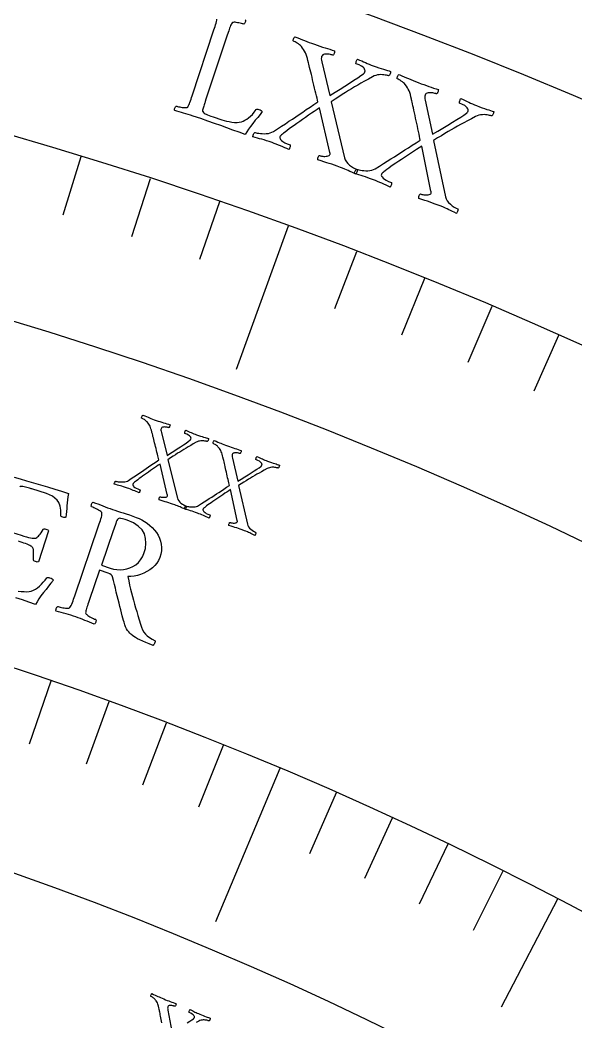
# Model space of a CAD drawing. Header units: millimetres. Extents: x -76 to 76, y -76 to 86.
# Drawn here: x 19.11 to 28.26, y 51.54 to 68.02 of the extents above; entities that cross this region are included whole.
import ezdxf

# ---------------------------------------------------------------- set-up
doc = ezdxf.new("R2010")
doc.units = ezdxf.units.MM
for name, color, linetype in [('CUT_OUTER', 1, 'Continuous'), ('ENGRAVE', 7, 'Continuous'), ('ENGRAVE_FINE', 8, 'Continuous'), ('TEXT', 5, 'Continuous')]:
    doc.layers.add(name, color=color, linetype=linetype)

msp = doc.modelspace()

# ---------------------------------------------------------------- linework, layer by layer
at = {"layer": 'CUT_OUTER'}
msp.add_arc((0.0015, 0.0052), 75.9946, 54.04621, 80.156711, dxfattribs=at)
at = {"layer": 'ENGRAVE'}
for points in [[(23.5241, 64.6321), (22.6664, 62.2753)], [(23.389, 55.7093), (22.3299, 53.1866)], [(27.9577, 53.5625), (27.0293, 51.7838)]]:
    msp.add_lwpolyline(points, dxfattribs=at)
for radius in [74.48, 74.48, 72.485, 68.78, 68.78, 65.854, 60.42, 60.42, 57.228]:
    msp.add_circle((0, 0), radius, dxfattribs=at)
at = {"layer": 'ENGRAVE_FINE'}
for points in [[(20.1093, 65.7746), (19.816, 64.8153)], [(21.2542, 65.4137), (20.9442, 64.4596)], [(22.3926, 65.0328), (22.066, 64.0842)], [(24.6485, 64.2117), (24.289, 63.2751)], [(25.7654, 63.7717), (25.3896, 62.8416)], [(26.8745, 63.3123), (26.4825, 62.3889)], [(27.9753, 62.8337), (27.5673, 61.9172)], [(19.6194, 57.1459), (19.2641, 56.1108)], [(20.5704, 56.8105), (20.1978, 55.7815)], [(21.5158, 56.4593), (21.1261, 55.4366)], [(22.4554, 56.0922), (22.0487, 55.0762)], [(24.3164, 55.3109), (23.8759, 54.309)], [(25.2372, 54.8968), (24.78, 53.9025)], [(26.1511, 54.4674), (25.6775, 53.4808)], [(27.0581, 54.0225), (26.568, 53.044)]]:
    msp.add_lwpolyline(points, dxfattribs=at)
at = {"layer": 'TEXT'}
for points in [[(22.8182, 68.0282), (22.8207, 68.0205), (22.821, 68.0113), (22.8192, 68.0007), (22.8152, 67.9886), (22.8101, 67.977), (22.8048, 67.9675), (22.7994, 67.9603), (22.7937, 67.9553), (22.784, 67.9583), (22.7709, 67.9619), (22.7543, 67.9661), (22.7342, 67.9709), (22.7126, 67.9757), (22.6915, 67.9797), (22.6709, 67.9831), (22.6508, 67.9857), (22.6328, 67.9868), (22.6184, 67.9856), (22.6077, 67.9821), (22.6006, 67.9763), (22.5924, 67.9635), (22.5844, 67.9485), (22.5765, 67.9312), (22.5689, 67.9117), (22.5612, 67.8905), (22.5534, 67.8684), (22.5454, 67.8452), (22.5372, 67.8209), (22.5359, 67.817), (22.5346, 67.8131), (22.5333, 67.8092), (22.532, 67.8053), (22.5307, 67.8014), (22.5294, 67.7975), (22.5281, 67.7936), (22.5268, 67.7897), (22.1658, 66.7031), (22.1648, 66.7001), (22.1636, 66.6966), (22.1622, 66.6923), (22.1606, 66.6874), (22.1564, 66.6748), (22.1516, 66.6604), (22.1462, 66.6442), (22.1402, 66.6262), (22.1342, 66.6077), (22.1289, 66.5898), (22.1241, 66.5727), (22.1199, 66.5563), (22.1168, 66.5418), (22.1155, 66.5302), (22.116, 66.5218), (22.1181, 66.5164), (22.1291, 66.5036), (22.1421, 66.4921), (22.1571, 66.482), (22.1742, 66.4731), (22.1951, 66.4642), (22.2214, 66.4541), (22.2533, 66.4426), (22.2907, 66.4298), (22.4329, 66.3819), (22.4704, 66.3704), (22.5103, 66.3604), (22.5527, 66.3519), (22.5977, 66.3448), (22.6421, 66.3405), (22.6829, 66.34), (22.7203, 66.3435), (22.7541, 66.3508), (22.7833, 66.3615), (22.8129, 66.3757), (22.8427, 66.3934), (22.8729, 66.4146), (22.9035, 66.4403), (22.9349, 66.4716), (22.9669, 66.5085), (22.9996, 66.5509), (23.0062, 66.5563), (23.0153, 66.5586), (23.027, 66.5578), (23.0413, 66.5539), (23.0623, 66.5456), (23.0788, 66.5366), (23.0907, 66.527), (23.0981, 66.5168), (23.0613, 66.4705), (23.0231, 66.4229), (22.9836, 66.374), (22.9428, 66.3236), (22.9038, 66.2741), (22.8701, 66.2274), (22.8416, 66.1837), (22.8183, 66.143), (22.7167, 66.1783), (22.6157, 66.2139), (22.5151, 66.25), (22.4151, 66.2865), (22.3119, 66.3238), (22.202, 66.3625), (22.0853, 66.4025), (21.9618, 66.4438), (21.9189, 66.4577), (21.878, 66.4703), (21.8393, 66.4817), (21.8026, 66.4919), (21.7668, 66.5017), (21.7304, 66.5123), (21.6936, 66.5235), (21.6562, 66.5354), (21.6538, 66.543), (21.6535, 66.5521), (21.6552, 66.5628), (21.6591, 66.5749), (21.664, 66.5866), (21.6692, 66.5961), (21.6745, 66.6034), (21.68, 66.6085), (21.6895, 66.6056), (21.7024, 66.6023), (21.7187, 66.5983), (21.7384, 66.5938), (21.7597, 66.5894), (21.7807, 66.5861), (21.8016, 66.5837), (21.8222, 66.5823), (21.8406, 66.5822), (21.8547, 66.5839), (21.8645, 66.5873), (21.8701, 66.5925), (21.8802, 66.6078), (21.89, 66.6258), (21.8994, 66.6463), (21.9083, 66.6696), (21.9172, 66.6947), (21.9263, 66.7208), (21.9354, 66.7479), (21.9448, 66.7761), (22.3023, 67.8639), (22.3115, 67.8922), (22.3203, 67.9197), (22.3286, 67.9465), (22.3365, 67.9726), (22.3432, 67.9972), (22.348, 68.0197), (22.3508, 68.0402)], [(19.0128, 60.5054), (19.1135, 60.4743), (19.2194, 60.4424), (19.3306, 60.4098), (19.4471, 60.3764), (19.5652, 60.3423), (19.6816, 60.3073), (19.7961, 60.2715), (19.9088, 60.235), (19.8998, 60.1823), (19.8926, 60.1313), (19.887, 60.082), (19.8832, 60.0345), (19.88, 59.9875), (19.8762, 59.94), (19.8717, 59.8919), (19.8667, 59.8433), (19.8564, 59.8399), (19.8443, 59.8392), (19.8302, 59.8409), (19.8143, 59.8453), (19.7985, 59.8518), (19.7878, 59.8594), (19.7821, 59.868), (19.7814, 59.8777), (19.7811, 59.9601), (19.7712, 60.0292), (19.7518, 60.085), (19.7229, 60.1273), (19.6865, 60.1607), (19.6448, 60.1897), (19.5976, 60.2142), (19.5451, 60.2344), (19.3072, 60.311), (19.2969, 60.3142), (19.283, 60.3184), (19.2655, 60.3235), (19.2444, 60.3296), (19.2218, 60.3357), (19.1997, 60.3411), (19.1782, 60.3458), (19.1572, 60.3497), (19.1384, 60.352), (19.1235, 60.3519), (19.1126, 60.3495), (19.1056, 60.3446)], [(18.9849, 59.5932), (19.1276, 59.5476), (19.174, 59.533), (19.2151, 59.5209), (19.2511, 59.5112), (19.2818, 59.5039), (19.3084, 59.4993), (19.3319, 59.4976), (19.3523, 59.4989), (19.3696, 59.503), (19.3851, 59.5101), (19.3999, 59.52), (19.4141, 59.5328), (19.4278, 59.5485), (19.4418, 59.5673), (19.4574, 59.5895), (19.4744, 59.615), (19.493, 59.6438), (19.4992, 59.6512), (19.5089, 59.6547), (19.522, 59.6545), (19.5386, 59.6504), (19.5539, 59.6444), (19.5661, 59.6375), (19.5754, 59.6297), (19.5816, 59.6209), (19.4141, 59.1109), (19.4056, 59.1084), (19.3947, 59.1081), (19.3816, 59.1101), (19.3661, 59.1144), (19.3514, 59.1206), (19.3406, 59.1281), (19.3337, 59.1371), (19.3307, 59.1475), (19.3332, 59.1866), (19.3349, 59.2202), (19.3356, 59.248), (19.3354, 59.2702), (19.3345, 59.2882), (19.3331, 59.3032), (19.3311, 59.3154), (19.3285, 59.3247), (19.3253, 59.3323), (19.3214, 59.3396), (19.3168, 59.3466), (19.3116, 59.3532), (19.304, 59.3613), (19.2916, 59.37), (19.2744, 59.3793), (19.2524, 59.3893), (19.2273, 59.3995), (19.2008, 59.4098), (19.173, 59.4201), (19.1439, 59.4305), (19.1145, 59.4406), (19.0859, 59.4502)], [(19.0794, 58.6309), (19.1292, 58.624), (19.1771, 58.6203), (19.2209, 58.6201), (19.2606, 58.6236), (19.2961, 58.6307), (19.3332, 58.6424), (19.3682, 58.6596), (19.4013, 58.6821), (19.4324, 58.7102), (19.4625, 58.7418), (19.4929, 58.775), (19.5235, 58.8099), (19.5542, 58.8465), (19.5611, 58.8523), (19.5708, 58.8548), (19.5833, 58.8541), (19.5985, 58.8502), (19.6209, 58.8416), (19.6385, 58.8323), (19.6513, 58.8222), (19.6593, 58.8115), (19.6207, 58.7619), (19.5808, 58.7108), (19.5394, 58.6583), (19.4967, 58.6043), (19.456, 58.5512), (19.4208, 58.5012), (19.391, 58.4544), (19.3668, 58.4107), (19.2586, 58.4469), (19.151, 58.4834), (19.0438, 58.5203)], [(21.4451, 51.528), (21.4399, 51.5566), (21.4348, 51.5843), (21.4297, 51.6111), (21.4247, 51.6368), (21.42, 51.661), (21.4157, 51.6828), (21.4119, 51.7024), (21.4085, 51.7197), (21.4057, 51.7339), (21.4037, 51.744), (21.4025, 51.75), (21.4021, 51.7521), (21.3975, 51.7768), (21.3923, 51.7993), (21.3865, 51.8195), (21.3801, 51.8373), (21.3727, 51.8539), (21.3639, 51.8704), (21.3538, 51.8868), (21.3423, 51.903), (21.3339, 51.9133), (21.3244, 51.9231), (21.3139, 51.9322), (21.3023, 51.9407), (21.2908, 51.9483), (21.2805, 51.9545), (21.2714, 51.9595), (21.2636, 51.9631), (21.2612, 51.9654), (21.2607, 51.9698), (21.2619, 51.9763), (21.2649, 51.9848), (21.2689, 51.9934), (21.273, 52), (21.2773, 52.0047), (21.2818, 52.0076), (21.3094, 51.9953), (21.3348, 51.9837), (21.3581, 51.973), (21.3792, 51.963), (21.4003, 51.953), (21.4237, 51.9425), (21.4493, 51.9314), (21.4771, 51.9198), (21.4771, 51.9198), (21.5055, 51.9082), (21.5329, 51.8974), (21.5591, 51.8874), (21.5842, 51.8781), (21.6087, 51.8693), (21.6329, 51.8604), (21.6569, 51.8515), (21.6806, 51.8425), (21.6804, 51.838), (21.6791, 51.832), (21.6767, 51.8247), (21.6733, 51.8159), (21.6694, 51.8077), (21.6657, 51.8023), (21.6622, 51.7996), (21.6589, 51.7996), (21.6525, 51.802), (21.6444, 51.8044), (21.6348, 51.807), (21.6235, 51.8097), (21.6115, 51.8119), (21.5996, 51.8132), (21.5877, 51.8135), (21.5759, 51.8128), (21.565, 51.8105), (21.5561, 51.806), (21.549, 51.7991), (21.5438, 51.7899), (21.5411, 51.78), (21.5402, 51.7677), (21.5411, 51.753), (21.5439, 51.736), (21.6091, 51.385)], [(21.8632, 51.5302), (21.9031, 51.5537), (21.9367, 51.5745), (21.9639, 51.5926), (21.9678, 51.5957), (21.9711, 51.5989), (21.9739, 51.6024), (21.9763, 51.606), (21.9781, 51.6094), (21.9796, 51.6121), (21.9805, 51.614), (21.9811, 51.6152), (21.9823, 51.6214), (21.9813, 51.6291), (21.9781, 51.6381), (21.9727, 51.6486), (21.9628, 51.6601), (21.9464, 51.6724), (21.9234, 51.6853), (21.8939, 51.6988), (21.8925, 51.7016), (21.8925, 51.7062), (21.8939, 51.7126), (21.8966, 51.721), (21.9, 51.7295), (21.9034, 51.7365), (21.9068, 51.742), (21.9101, 51.746), (21.932, 51.7349), (21.9527, 51.7244), (21.9721, 51.7146), (21.9902, 51.7055), (22.0083, 51.6966), (22.0273, 51.6876), (22.0474, 51.6785), (22.0685, 51.6693), (22.0978, 51.657), (22.1248, 51.6462), (22.1496, 51.6367), (22.1722, 51.6286), (22.1927, 51.6216), (22.2114, 51.6151), (22.2281, 51.6091), (22.243, 51.6038), (22.2428, 51.5994), (22.2419, 51.594), (22.2401, 51.5875), (22.2375, 51.58), (22.2341, 51.5727), (22.2301, 51.5668), (22.2255, 51.5624), (22.2201, 51.5594), (22.2157, 51.5611), (22.2087, 51.5632), (22.1992, 51.5658), (22.1873, 51.5689), (22.1735, 51.5718), (22.1586, 51.5738), (22.1426, 51.5748), (22.1255, 51.5749), (22.1078, 51.5736), (22.0902, 51.5702), (22.0725, 51.5649), (22.0548, 51.5576), (22.0115, 51.5355)]]:
    msp.add_lwpolyline(points, dxfattribs=at)
for points in [[(23.956, 67.6242), (24.0025, 67.608), (24.0472, 67.593), (24.0901, 67.5791), (24.1311, 67.5663), (24.1711, 67.5541), (24.2107, 67.5419), (24.2499, 67.5295), (24.2887, 67.5171), (24.2887, 67.5098), (24.2871, 67.5002), (24.2839, 67.4882), (24.2791, 67.4739), (24.2735, 67.4606), (24.2681, 67.4516), (24.2627, 67.447), (24.2574, 67.4467), (24.2469, 67.45), (24.2338, 67.4533), (24.2182, 67.4567), (24.1999, 67.46), (24.1805, 67.4626), (24.1612, 67.4637), (24.1421, 67.4632), (24.1233, 67.4612), (24.1061, 67.4567), (24.0921, 67.4487), (24.0813, 67.4371), (24.0737, 67.4221), (24.0702, 67.406), (24.0698, 67.3863), (24.0726, 67.3629), (24.0784, 67.3358), (24.2117, 66.78), (24.2956, 66.8345), (24.3774, 66.8871), (24.4572, 66.9378), (24.5349, 66.9867), (24.6068, 67.0322), (24.6688, 67.0728), (24.7209, 67.1087), (24.7632, 67.1397), (24.7691, 67.1449), (24.7741, 67.1503), (24.7784, 67.1561), (24.7818, 67.1621), (24.7845, 67.1677), (24.7866, 67.1721), (24.788, 67.1752), (24.7888, 67.1771), (24.7903, 67.1871), (24.7881, 67.1993), (24.7822, 67.2135), (24.7726, 67.2299), (24.7559, 67.2476), (24.7286, 67.2658), (24.6907, 67.2847), (24.6423, 67.3041), (24.6398, 67.3084), (24.6395, 67.3157), (24.6411, 67.3262), (24.6449, 67.3397), (24.6497, 67.3536), (24.6545, 67.365), (24.6594, 67.3741), (24.6644, 67.3808), (24.7005, 67.3647), (24.7345, 67.3496), (24.7664, 67.3354), (24.7962, 67.3222), (24.8258, 67.3093), (24.8571, 67.2964), (24.89, 67.2834), (24.9245, 67.2704), (24.9725, 67.2529), (25.0167, 67.2376), (25.0572, 67.2243), (25.0941, 67.2132), (25.1275, 67.2034), (25.1579, 67.1944), (25.1853, 67.1862), (25.2095, 67.1787), (25.2096, 67.1717), (25.2085, 67.163), (25.2061, 67.1525), (25.2026, 67.1403), (25.1978, 67.1283), (25.1918, 67.1187), (25.1847, 67.1113), (25.1763, 67.1062), (25.1691, 67.1084), (25.1577, 67.1113), (25.1424, 67.1148), (25.1229, 67.1188), (25.1006, 67.1224), (25.0766, 67.1244), (25.0509, 67.1249), (25.0235, 67.1237), (24.9953, 67.1202), (24.9672, 67.1136), (24.9393, 67.1037), (24.9115, 67.0907), (24.8439, 67.0521), (24.781, 67.0161), (24.7226, 66.9828), (24.6688, 66.9521), (24.6175, 66.9225), (24.5666, 66.8924), (24.5161, 66.8618), (24.466, 66.8306), (24.4139, 66.7976), (24.3573, 66.7614), (24.2964, 66.7221), (24.2311, 66.6795), (24.4535, 65.7552), (24.4645, 65.7226), (24.4817, 65.692), (24.5051, 65.6635), (24.5348, 65.637), (24.5672, 65.6133), (24.5992, 65.5931), (24.6306, 65.5764), (24.6615, 65.5631), (24.6624, 65.5556), (24.6614, 65.5463), (24.6584, 65.5351), (24.6534, 65.5222), (24.6479, 65.5097), (24.6433, 65.5003), (24.6397, 65.4938), (24.637, 65.4902), (24.6022, 65.5061), (24.5699, 65.5209), (24.5401, 65.5345), (24.5128, 65.547), (24.4852, 65.5593), (24.4545, 65.5721), (24.4207, 65.5855), (24.3839, 65.5995), (24.3331, 65.6181), (24.2855, 65.6349), (24.241, 65.65), (24.1997, 65.6633), (24.1583, 65.6762), (24.1134, 65.6903), (24.0652, 65.7053), (24.0134, 65.7214), (24.0113, 65.7295), (24.0114, 65.7397), (24.0137, 65.752), (24.0183, 65.7664), (24.0239, 65.7797), (24.0293, 65.7887), (24.0346, 65.7933), (24.0398, 65.7936), (24.0489, 65.7908), (24.0607, 65.7882), (24.0753, 65.7856), (24.0926, 65.7831), (24.1113, 65.7812), (24.1299, 65.7807), (24.1485, 65.7815), (24.167, 65.7836), (24.1836, 65.7874), (24.1968, 65.7935), (24.2064, 65.8017), (24.2124, 65.8122), (24.2132, 65.8151), (24.2137, 65.8187), (24.2139, 65.8229), (24.2138, 65.8278), (24.2133, 65.8328), (24.2126, 65.8374), (24.2115, 65.8416), (24.21, 65.8453), (24.0419, 66.5787), (23.9989, 66.5507), (23.9541, 66.521), (23.9074, 66.4895), (23.8589, 66.4564), (23.8097, 66.4225), (23.7613, 66.3889), (23.7136, 66.3556), (23.6665, 66.3225), (23.6215, 66.2905), (23.5796, 66.2602), (23.5409, 66.2317), (23.5055, 66.205), (23.4743, 66.1811), (23.4485, 66.1611), (23.4281, 66.145), (23.4131, 66.1328), (23.4107, 66.1304), (23.4076, 66.1275), (23.4041, 66.124), (23.3999, 66.12), (23.3958, 66.1155), (23.3922, 66.1104), (23.3891, 66.1047), (23.3865, 66.0986), (23.3852, 66.0862), (23.3896, 66.0724), (23.3995, 66.0571), (23.4152, 66.0404), (23.4379, 66.0227), (23.4691, 66.0048), (23.509, 65.9865), (23.5574, 65.9679), (23.5586, 65.9604), (23.5582, 65.9508), (23.5561, 65.9394), (23.5525, 65.9259), (23.5482, 65.913), (23.5441, 65.9034), (23.5403, 65.8969), (23.5367, 65.8936), (23.5027, 65.9086), (23.4684, 65.9234), (23.4337, 65.9382), (23.3986, 65.953), (23.3634, 65.9674), (23.3284, 65.9811), (23.2934, 65.9943), (23.2587, 66.0068), (23.2115, 66.0232), (23.1677, 66.0377), (23.1272, 66.0506), (23.0901, 66.0616), (23.0543, 66.0719), (23.0178, 66.0821), (22.9807, 66.0924), (22.9428, 66.1028), (22.9433, 66.1108), (22.9456, 66.1203), (22.9497, 66.1312), (22.9554, 66.1434), (22.9615, 66.155), (22.9665, 66.1639), (22.9704, 66.1701), (22.9731, 66.1736), (22.9812, 66.1715), (22.9949, 66.1686), (23.0143, 66.165), (23.0395, 66.1607), (23.0683, 66.1569), (23.0987, 66.1546), (23.1308, 66.1539), (23.1646, 66.1548), (23.1979, 66.1583), (23.2287, 66.1654), (23.257, 66.1762), (23.2828, 66.1905), (23.3508, 66.2349), (23.4157, 66.2775), (23.4775, 66.3183), (23.5362, 66.3572), (23.5933, 66.3953), (23.6504, 66.4336), (23.7074, 66.472), (23.7643, 66.5106), (23.8226, 66.5501), (23.8834, 66.5909), (23.9468, 66.6331), (24.0128, 66.6768), (24.0063, 66.7069), (23.9987, 66.7406), (23.9899, 66.7777), (23.98, 66.8184), (23.9695, 66.8613), (23.9589, 66.9051), (23.9483, 66.9498), (23.9376, 66.9955), (23.9269, 67.0408), (23.9164, 67.0846), (23.9061, 67.1269), (23.8959, 67.1677), (23.8863, 67.2059), (23.8776, 67.2405), (23.8698, 67.2715), (23.8629, 67.2989), (23.8572, 67.3213), (23.8532, 67.3373), (23.8508, 67.3469), (23.85, 67.3501), (23.8405, 67.3893), (23.8303, 67.4248), (23.8192, 67.4565), (23.8074, 67.4845), (23.7941, 67.5105), (23.7787, 67.5362), (23.7611, 67.5615), (23.7413, 67.5864), (23.727, 67.6023), (23.711, 67.6171), (23.6933, 67.6308), (23.674, 67.6435), (23.6549, 67.6546), (23.6379, 67.6637), (23.6229, 67.6709), (23.61, 67.676), (23.6061, 67.6796), (23.6048, 67.6866), (23.6062, 67.697), (23.6103, 67.7108), (23.6159, 67.7248), (23.622, 67.7358), (23.6284, 67.7437), (23.6353, 67.7486), (23.6806, 67.7313), (23.7224, 67.7149), (23.7606, 67.6996), (23.7953, 67.6853), (23.83, 67.6712), (23.8684, 67.6563), (23.9104, 67.6407), (23.956, 67.6242)], [(25.6656, 66.9941), (25.7116, 66.9767), (25.7559, 66.9605), (25.7984, 66.9455), (25.8392, 66.9317), (25.8788, 66.9185), (25.9181, 66.9052), (25.957, 66.8919), (25.9954, 66.8786), (25.9952, 66.8713), (25.9934, 66.8617), (25.9899, 66.8498), (25.9847, 66.8356), (25.9788, 66.8224), (25.9732, 66.8136), (25.9677, 66.8091), (25.9624, 66.8089), (25.952, 66.8125), (25.939, 66.8162), (25.9234, 66.8199), (25.9052, 66.8237), (25.8858, 66.8268), (25.8666, 66.8284), (25.8475, 66.8284), (25.8286, 66.8269), (25.8113, 66.8228), (25.7972, 66.8151), (25.7861, 66.8039), (25.7781, 66.789), (25.7742, 66.773), (25.7733, 66.7533), (25.7755, 66.7299), (25.7806, 66.7027), (25.8998, 66.1437), (25.985, 66.196), (26.0681, 66.2465), (26.1491, 66.2951), (26.2281, 66.342), (26.3011, 66.3857), (26.3641, 66.4247), (26.4171, 66.4592), (26.4602, 66.4892), (26.4662, 66.4942), (26.4714, 66.4995), (26.4758, 66.5052), (26.4794, 66.5111), (26.4822, 66.5166), (26.4844, 66.5209), (26.4859, 66.524), (26.4868, 66.5259), (26.4885, 66.5359), (26.4866, 66.5481), (26.4811, 66.5625), (26.4719, 66.5791), (26.4556, 66.5972), (26.4288, 66.6162), (26.3914, 66.636), (26.3435, 66.6566), (26.3412, 66.6609), (26.341, 66.6683), (26.3429, 66.6787), (26.347, 66.6921), (26.3522, 66.7059), (26.3573, 66.7172), (26.3624, 66.7262), (26.3676, 66.7327), (26.4032, 66.7158), (26.4368, 66.6998), (26.4683, 66.6848), (26.4978, 66.6708), (26.5271, 66.6572), (26.558, 66.6435), (26.5906, 66.6297), (26.6248, 66.6157), (26.6723, 66.5971), (26.7161, 66.5806), (26.7563, 66.5663), (26.7928, 66.5542), (26.826, 66.5436), (26.8562, 66.5339), (26.8833, 66.525), (26.9074, 66.5169), (26.9073, 66.5099), (26.9059, 66.5012), (26.9033, 66.4908), (26.8994, 66.4786), (26.8944, 66.4668), (26.8882, 66.4573), (26.8808, 66.4501), (26.8723, 66.4452), (26.8651, 66.4476), (26.8539, 66.4508), (26.8386, 66.4546), (26.8193, 66.4592), (26.7971, 66.4633), (26.7731, 66.466), (26.7474, 66.4671), (26.72, 66.4666), (26.6917, 66.4638), (26.6635, 66.4579), (26.6353, 66.4487), (26.6072, 66.4364), (26.5387, 66.3995), (26.4748, 66.3652), (26.4156, 66.3333), (26.3611, 66.3041), (26.309, 66.2758), (26.2573, 66.247), (26.2061, 66.2177), (26.1552, 66.1878), (26.1023, 66.1561), (26.0449, 66.1213), (25.983, 66.0835), (25.9166, 66.0427), (26.1155, 65.113), (26.1256, 65.0801), (26.142, 65.0491), (26.1647, 65.02), (26.1937, 64.9928), (26.2256, 64.9683), (26.257, 64.9473), (26.288, 64.9297), (26.3185, 64.9157), (26.3193, 64.9082), (26.318, 64.8989), (26.3147, 64.8878), (26.3094, 64.875), (26.3036, 64.8627), (26.2988, 64.8533), (26.295, 64.8469), (26.2922, 64.8434), (26.2578, 64.8602), (26.2259, 64.8758), (26.1964, 64.8902), (26.1694, 64.9034), (26.1421, 64.9164), (26.1118, 64.93), (26.0784, 64.9442), (26.042, 64.9591), (25.9916, 64.979), (25.9444, 64.997), (25.9004, 65.0132), (25.8594, 65.0276), (25.8183, 65.0416), (25.7738, 65.0567), (25.726, 65.073), (25.6747, 65.0904), (25.6728, 65.0985), (25.6731, 65.1087), (25.6757, 65.121), (25.6806, 65.1353), (25.6866, 65.1484), (25.6923, 65.1572), (25.6977, 65.1617), (25.7029, 65.1619), (25.7119, 65.1589), (25.7236, 65.1559), (25.7381, 65.153), (25.7554, 65.15), (25.774, 65.1477), (25.7926, 65.1467), (25.8112, 65.147), (25.8297, 65.1487), (25.8465, 65.1521), (25.8598, 65.1578), (25.8696, 65.1658), (25.8759, 65.1761), (25.8767, 65.179), (25.8773, 65.1826), (25.8776, 65.1868), (25.8776, 65.1917), (25.8773, 65.1967), (25.8767, 65.2013), (25.8757, 65.2055), (25.8743, 65.2092), (25.7249, 65.9467), (25.6812, 65.9198), (25.6357, 65.8912), (25.5882, 65.861), (25.5388, 65.829), (25.4888, 65.7964), (25.4396, 65.7641), (25.391, 65.732), (25.3431, 65.7001), (25.2973, 65.6692), (25.2546, 65.6401), (25.2153, 65.6125), (25.1791, 65.5867), (25.1474, 65.5636), (25.1211, 65.5443), (25.1003, 65.5287), (25.085, 65.5169), (25.0825, 65.5146), (25.0794, 65.5117), (25.0757, 65.5084), (25.0715, 65.5045), (25.0672, 65.5), (25.0635, 65.495), (25.0603, 65.4895), (25.0575, 65.4833), (25.0559, 65.471), (25.0599, 65.4571), (25.0695, 65.4416), (25.0847, 65.4244), (25.1069, 65.4062), (25.1377, 65.3875), (25.1771, 65.3682), (25.225, 65.3484), (25.226, 65.3408), (25.2254, 65.3313), (25.2231, 65.3199), (25.2191, 65.3065), (25.2144, 65.2938), (25.2101, 65.2842), (25.2061, 65.2779), (25.2024, 65.2747), (25.1689, 65.2905), (25.135, 65.3062), (25.1006, 65.3219), (25.0659, 65.3375), (25.0311, 65.3528), (24.9964, 65.3675), (24.9618, 65.3815), (24.9274, 65.3949), (24.8806, 65.4124), (24.8372, 65.4281), (24.7971, 65.442), (24.7603, 65.454), (24.7248, 65.4651), (24.6886, 65.4763), (24.6517, 65.4875), (24.614, 65.4988), (24.6148, 65.5069), (24.6173, 65.5163), (24.6216, 65.527), (24.6277, 65.5391), (24.6341, 65.5506), (24.6393, 65.5593), (24.6434, 65.5654), (24.6462, 65.5689), (24.6542, 65.5665), (24.6678, 65.5633), (24.6871, 65.5592), (24.7122, 65.5543), (24.7409, 65.5497), (24.7713, 65.5467), (24.8033, 65.5452), (24.8371, 65.5452), (24.8705, 65.5479), (24.9015, 65.5542), (24.93, 65.5642), (24.9562, 65.5779), (25.0253, 65.6206), (25.0913, 65.6615), (25.1541, 65.7007), (25.2138, 65.7381), (25.2718, 65.7747), (25.3298, 65.8116), (25.3878, 65.8485), (25.4457, 65.8857), (25.5049, 65.9236), (25.5667, 65.9629), (25.6312, 66.0035), (25.6983, 66.0455), (25.6926, 66.0758), (25.6858, 66.1096), (25.678, 66.147), (25.6691, 66.1879), (25.6597, 66.231), (25.6502, 66.2751), (25.6407, 66.32), (25.6312, 66.366), (25.6217, 66.4116), (25.6123, 66.4557), (25.603, 66.4982), (25.5939, 66.5392), (25.5852, 66.5777), (25.5774, 66.6125), (25.5704, 66.6437), (25.5642, 66.6712), (25.5592, 66.6938), (25.5555, 66.7098), (25.5534, 66.7195), (25.5526, 66.7227), (25.5442, 66.7621), (25.5348, 66.7979), (25.5246, 66.8299), (25.5135, 66.8582), (25.5009, 66.8845), (25.4861, 66.9105), (25.4691, 66.9363), (25.45, 66.9617), (25.4361, 66.9779), (25.4205, 66.9931), (25.4032, 67.0073), (25.3842, 67.0205), (25.3654, 67.0321), (25.3485, 67.0416), (25.3338, 67.0492), (25.321, 67.0546), (25.3172, 67.0583), (25.3161, 67.0653), (25.3177, 67.0757), (25.3222, 67.0894), (25.3282, 67.1033), (25.3345, 67.1141), (25.3412, 67.1219), (25.3482, 67.1266), (25.393, 67.108), (25.4343, 67.0907), (25.4721, 67.0744), (25.5065, 67.0592), (25.5408, 67.0442), (25.5788, 67.0284), (25.6204, 67.0116), (25.6656, 66.9941)], [(21.352, 61.4383), (21.3839, 61.4274), (21.4145, 61.4172), (21.4439, 61.4079), (21.4721, 61.3994), (21.4995, 61.3912), (21.5267, 61.383), (21.5536, 61.3748), (21.5802, 61.3665), (21.5802, 61.3615), (21.5792, 61.3548), (21.577, 61.3466), (21.5738, 61.3367), (21.5701, 61.3275), (21.5663, 61.3213), (21.5627, 61.3181), (21.5591, 61.3179), (21.5519, 61.3201), (21.5429, 61.3223), (21.5321, 61.3245), (21.5196, 61.3267), (21.5063, 61.3284), (21.4931, 61.329), (21.48, 61.3286), (21.4671, 61.3271), (21.4554, 61.3239), (21.4458, 61.3183), (21.4385, 61.3103), (21.4333, 61.3), (21.431, 61.2889), (21.4308, 61.2753), (21.4327, 61.2593), (21.4369, 61.2407), (21.5307, 60.8595), (21.588, 60.8974), (21.6439, 60.934), (21.6983, 60.9694), (21.7514, 61.0035), (21.8004, 61.0352), (21.8427, 61.0636), (21.8782, 61.0886), (21.907, 61.1102), (21.911, 61.1138), (21.9145, 61.1176), (21.9174, 61.1215), (21.9197, 61.1257), (21.9215, 61.1296), (21.9229, 61.1326), (21.9239, 61.1347), (21.9244, 61.1361), (21.9254, 61.143), (21.9238, 61.1513), (21.9197, 61.1611), (21.913, 61.1722), (21.9015, 61.1843), (21.8827, 61.1966), (21.8566, 61.2093), (21.8233, 61.2223), (21.8217, 61.2252), (21.8214, 61.2303), (21.8225, 61.2375), (21.825, 61.2468), (21.8282, 61.2564), (21.8314, 61.2643), (21.8348, 61.2705), (21.8381, 61.2752), (21.8629, 61.2644), (21.8863, 61.2542), (21.9082, 61.2447), (21.9287, 61.2358), (21.949, 61.2272), (21.9705, 61.2185), (21.9931, 61.2099), (22.0169, 61.2011), (22.0498, 61.1895), (22.0802, 61.1793), (22.108, 61.1705), (22.1333, 61.1631), (22.1563, 61.1567), (22.1771, 61.1508), (22.1959, 61.1453), (22.2126, 61.1404), (22.2127, 61.1356), (22.2119, 61.1296), (22.2104, 61.1224), (22.208, 61.1139), (22.2049, 61.1057), (22.2008, 61.099), (22.196, 61.0939), (22.1903, 61.0903), (22.1853, 61.0918), (22.1775, 61.0936), (22.167, 61.0959), (22.1536, 61.0986), (22.1383, 61.1008), (22.1219, 61.102), (22.1042, 61.1021), (22.0855, 61.1011), (22.0662, 61.0985), (22.047, 61.0937), (22.0279, 61.0867), (22.0089, 61.0776), (21.9629, 61.0505), (21.9199, 61.0254), (21.8801, 61.002), (21.8434, 60.9806), (21.8083, 60.9599), (21.7736, 60.9389), (21.7391, 60.9175), (21.7049, 60.8958), (21.6694, 60.8728), (21.6308, 60.8475), (21.5892, 60.8201), (21.5446, 60.7905), (21.703, 60.1565), (21.7108, 60.1341), (21.7229, 60.1132), (21.7392, 60.0937), (21.7598, 60.0757), (21.7823, 60.0596), (21.8045, 60.046), (21.8262, 60.0347), (21.8476, 60.0258), (21.8483, 60.0206), (21.8476, 60.0142), (21.8456, 60.0065), (21.8423, 59.9975), (21.8386, 59.989), (21.8356, 59.9824), (21.8331, 59.9779), (21.8313, 59.9754), (21.8072, 59.9861), (21.7848, 59.9961), (21.7642, 60.0053), (21.7453, 60.0137), (21.7262, 60.0219), (21.705, 60.0305), (21.6817, 60.0395), (21.6562, 60.0489), (21.6211, 60.0614), (21.5882, 60.0726), (21.5575, 60.0827), (21.5289, 60.0917), (21.5003, 60.1003), (21.4693, 60.1097), (21.436, 60.1198), (21.4003, 60.1306), (21.3988, 60.1361), (21.3988, 60.1431), (21.4003, 60.1516), (21.4033, 60.1615), (21.4071, 60.1707), (21.4108, 60.1769), (21.4144, 60.1801), (21.418, 60.1804), (21.4243, 60.1785), (21.4324, 60.1767), (21.4425, 60.175), (21.4544, 60.1734), (21.4673, 60.1723), (21.4801, 60.172), (21.4929, 60.1727), (21.5056, 60.1742), (21.517, 60.1769), (21.5261, 60.1812), (21.5326, 60.1869), (21.5367, 60.1941), (21.5372, 60.1961), (21.5375, 60.1986), (21.5376, 60.2015), (21.5375, 60.2049), (21.5372, 60.2083), (21.5366, 60.2115), (21.5358, 60.2143), (21.5348, 60.2169), (21.4151, 60.7201), (21.3857, 60.7006), (21.3551, 60.68), (21.3232, 60.6581), (21.2899, 60.6351), (21.2563, 60.6116), (21.2232, 60.5882), (21.1905, 60.5651), (21.1584, 60.5422), (21.1275, 60.52), (21.0988, 60.499), (21.0724, 60.4792), (21.0481, 60.4607), (21.0268, 60.4441), (21.0091, 60.4303), (20.9952, 60.4191), (20.9849, 60.4107), (20.9832, 60.409), (20.9811, 60.407), (20.9787, 60.4046), (20.9758, 60.4019), (20.973, 60.3987), (20.9705, 60.3952), (20.9685, 60.3913), (20.9667, 60.387), (20.9659, 60.3785), (20.9689, 60.369), (20.9759, 60.3586), (20.9867, 60.3471), (21.0024, 60.3351), (21.024, 60.3229), (21.0515, 60.3105), (21.0849, 60.2979), (21.0858, 60.2927), (21.0856, 60.2862), (21.0842, 60.2783), (21.0818, 60.269), (21.0789, 60.2601), (21.0761, 60.2535), (21.0735, 60.249), (21.071, 60.2467), (21.0476, 60.2569), (21.0239, 60.267), (20.9999, 60.277), (20.9757, 60.287), (20.9514, 60.2968), (20.9272, 60.3061), (20.9031, 60.315), (20.8791, 60.3235), (20.8465, 60.3346), (20.8163, 60.3445), (20.7884, 60.3532), (20.7628, 60.3607), (20.7381, 60.3676), (20.713, 60.3745), (20.6873, 60.3815), (20.6612, 60.3885), (20.6616, 60.3941), (20.6631, 60.4006), (20.6658, 60.4081), (20.6698, 60.4165), (20.674, 60.4245), (20.6774, 60.4306), (20.68, 60.4349), (20.6819, 60.4373), (20.6874, 60.4359), (20.6968, 60.4339), (20.7102, 60.4315), (20.7276, 60.4286), (20.7474, 60.4261), (20.7684, 60.4246), (20.7905, 60.4242), (20.8137, 60.425), (20.8367, 60.4275), (20.8578, 60.4325), (20.8773, 60.4399), (20.8949, 60.4499), (20.9416, 60.4807), (20.9861, 60.5102), (21.0284, 60.5385), (21.0686, 60.5655), (21.1077, 60.5919), (21.1468, 60.6185), (21.1858, 60.6451), (21.2247, 60.672), (21.2646, 60.6993), (21.3062, 60.7277), (21.3495, 60.757), (21.3946, 60.7874), (21.3901, 60.8081), (21.3847, 60.8312), (21.3785, 60.8567), (21.3715, 60.8846), (21.3641, 60.914), (21.3566, 60.944), (21.3492, 60.9747), (21.3416, 61.006), (21.3341, 61.0372), (21.3267, 61.0672), (21.3195, 61.0963), (21.3124, 61.1242), (21.3056, 61.1505), (21.2995, 61.1742), (21.2941, 61.1955), (21.2892, 61.2142), (21.2853, 61.2296), (21.2825, 61.2406), (21.2808, 61.2472), (21.2802, 61.2494), (21.2736, 61.2763), (21.2665, 61.3006), (21.2588, 61.3224), (21.2506, 61.3416), (21.2414, 61.3593), (21.2308, 61.3769), (21.2186, 61.3942), (21.205, 61.4113), (21.1952, 61.4221), (21.1842, 61.4322), (21.1721, 61.4415), (21.1588, 61.4502), (21.1457, 61.4577), (21.134, 61.4639), (21.1237, 61.4688), (21.1148, 61.4723), (21.1121, 61.4747), (21.1113, 61.4795), (21.1122, 61.4866), (21.115, 61.4962), (21.1188, 61.5058), (21.1229, 61.5134), (21.1273, 61.5189), (21.132, 61.5223), (21.1631, 61.5105), (21.1917, 61.4995), (21.2179, 61.4891), (21.2417, 61.4795), (21.2656, 61.4699), (21.2919, 61.4599), (21.3207, 61.4493), (21.352, 61.4383)], [(22.5262, 61.0175), (22.5578, 61.006), (22.5883, 60.9953), (22.6175, 60.9854), (22.6455, 60.9763), (22.6728, 60.9677), (22.6998, 60.9589), (22.7265, 60.9502), (22.753, 60.9414), (22.7529, 60.9364), (22.7517, 60.9298), (22.7494, 60.9216), (22.746, 60.9117), (22.7421, 60.9026), (22.7383, 60.8965), (22.7345, 60.8934), (22.7309, 60.8932), (22.7238, 60.8956), (22.7148, 60.8979), (22.7041, 60.9004), (22.6916, 60.9028), (22.6783, 60.9047), (22.6652, 60.9056), (22.6521, 60.9054), (22.6391, 60.9042), (22.6273, 60.9012), (22.6177, 60.8958), (22.6102, 60.888), (22.6048, 60.8777), (22.6023, 60.8667), (22.6018, 60.8531), (22.6035, 60.837), (22.6072, 60.8184), (22.6938, 60.4354), (22.7518, 60.4722), (22.8083, 60.5078), (22.8635, 60.5421), (22.9172, 60.5751), (22.9668, 60.6059), (23.0096, 60.6335), (23.0456, 60.6578), (23.0748, 60.6789), (23.0789, 60.6824), (23.0824, 60.6861), (23.0854, 60.69), (23.0878, 60.6942), (23.0897, 60.698), (23.0911, 60.701), (23.0921, 60.7031), (23.0927, 60.7044), (23.0938, 60.7113), (23.0924, 60.7197), (23.0885, 60.7295), (23.082, 60.7408), (23.0707, 60.753), (23.0521, 60.7658), (23.0263, 60.7789), (22.9933, 60.7926), (22.9917, 60.7955), (22.9915, 60.8006), (22.9927, 60.8078), (22.9954, 60.817), (22.9988, 60.8265), (23.0022, 60.8344), (23.0056, 60.8406), (23.0091, 60.8451), (23.0337, 60.8339), (23.0568, 60.8233), (23.0786, 60.8133), (23.0989, 60.804), (23.1191, 60.795), (23.1404, 60.786), (23.1628, 60.7769), (23.1864, 60.7677), (23.2191, 60.7555), (23.2493, 60.7447), (23.2769, 60.7353), (23.3021, 60.7275), (23.3249, 60.7206), (23.3457, 60.7143), (23.3643, 60.7085), (23.3809, 60.7032), (23.3809, 60.6984), (23.3801, 60.6924), (23.3784, 60.6852), (23.3759, 60.6769), (23.3725, 60.6687), (23.3684, 60.662), (23.3634, 60.657), (23.3577, 60.6535), (23.3527, 60.6551), (23.345, 60.6571), (23.3345, 60.6596), (23.3212, 60.6625), (23.3059, 60.6651), (23.2895, 60.6666), (23.2718, 60.667), (23.2531, 60.6664), (23.2337, 60.6642), (23.2144, 60.6597), (23.1952, 60.6531), (23.1761, 60.6443), (23.1295, 60.6182), (23.0861, 60.5938), (23.0458, 60.5713), (23.0087, 60.5505), (22.9733, 60.5305), (22.9381, 60.5102), (22.9033, 60.4895), (22.8686, 60.4684), (22.8326, 60.446), (22.7936, 60.4216), (22.7515, 60.3949), (22.7063, 60.3662), (22.8525, 59.7292), (22.8599, 59.7067), (22.8716, 59.6856), (22.8875, 59.6658), (22.9078, 59.6474), (22.93, 59.6309), (22.9519, 59.6168), (22.9734, 59.6051), (22.9946, 59.5958), (22.9952, 59.5906), (22.9944, 59.5842), (22.9923, 59.5766), (22.9888, 59.5677), (22.9849, 59.5592), (22.9817, 59.5527), (22.9792, 59.5482), (22.9773, 59.5458), (22.9535, 59.5569), (22.9313, 59.5673), (22.9109, 59.5769), (22.8921, 59.5857), (22.8732, 59.5943), (22.8521, 59.6033), (22.829, 59.6127), (22.8037, 59.6226), (22.7688, 59.6357), (22.7361, 59.6476), (22.7056, 59.6583), (22.6773, 59.6678), (22.6488, 59.677), (22.618, 59.687), (22.5849, 59.6977), (22.5494, 59.7092), (22.548, 59.7147), (22.5481, 59.7217), (22.5498, 59.7302), (22.553, 59.7401), (22.557, 59.7492), (22.5608, 59.7553), (22.5645, 59.7584), (22.5681, 59.7586), (22.5743, 59.7566), (22.5824, 59.7547), (22.5924, 59.7528), (22.6044, 59.7509), (22.6172, 59.7496), (22.63, 59.7491), (22.6428, 59.7494), (22.6555, 59.7507), (22.667, 59.7533), (22.6761, 59.7573), (22.6828, 59.7629), (22.687, 59.7701), (22.6876, 59.7721), (22.6879, 59.7745), (22.6881, 59.7774), (22.688, 59.7808), (22.6878, 59.7842), (22.6873, 59.7874), (22.6865, 59.7903), (22.6856, 59.7928), (22.5755, 60.2983), (22.5458, 60.2794), (22.5147, 60.2593), (22.4824, 60.2381), (22.4487, 60.2157), (22.4147, 60.1928), (22.3811, 60.1701), (22.348, 60.1476), (22.3154, 60.1253), (22.2841, 60.1037), (22.2551, 60.0833), (22.2282, 60.064), (22.2036, 60.046), (22.182, 60.0298), (22.164, 60.0163), (22.1499, 60.0054), (22.1394, 59.9972), (22.1377, 59.9956), (22.1356, 59.9936), (22.1331, 59.9912), (22.1302, 59.9885), (22.1273, 59.9854), (22.1248, 59.982), (22.1226, 59.9781), (22.1208, 59.9739), (22.1198, 59.9654), (22.1227, 59.9558), (22.1294, 59.9453), (22.14, 59.9336), (22.1555, 59.9213), (22.1769, 59.9087), (22.2041, 59.8957), (22.2373, 59.8825), (22.2381, 59.8773), (22.2377, 59.8707), (22.2362, 59.8629), (22.2336, 59.8536), (22.2305, 59.8448), (22.2276, 59.8382), (22.2249, 59.8338), (22.2224, 59.8316), (22.1992, 59.8422), (22.1757, 59.8527), (22.1519, 59.8632), (22.1279, 59.8737), (22.1038, 59.8839), (22.0797, 59.8937), (22.0558, 59.9031), (22.032, 59.9121), (21.9996, 59.9238), (21.9696, 59.9342), (21.9419, 59.9434), (21.9164, 59.9514), (21.8919, 59.9588), (21.8669, 59.9662), (21.8414, 59.9737), (21.8154, 59.9812), (21.8159, 59.9868), (21.8175, 59.9933), (21.8204, 60.0007), (21.8245, 60.009), (21.8288, 60.0169), (21.8323, 60.023), (21.8351, 60.0272), (21.837, 60.0296), (21.8425, 60.028), (21.8519, 60.0259), (21.8652, 60.0233), (21.8825, 60.0201), (21.9023, 60.0171), (21.9233, 60.0152), (21.9454, 60.0145), (21.9686, 60.0147), (21.9916, 60.0168), (22.0128, 60.0214), (22.0324, 60.0285), (22.0503, 60.0381), (22.0975, 60.068), (22.1425, 60.0967), (22.1854, 60.1241), (22.2261, 60.1503), (22.2657, 60.176), (22.3053, 60.2018), (22.3448, 60.2277), (22.3843, 60.2538), (22.4246, 60.2804), (22.4667, 60.308), (22.5106, 60.3365), (22.5563, 60.366), (22.5522, 60.3867), (22.5472, 60.4099), (22.5415, 60.4355), (22.5351, 60.4636), (22.5282, 60.4931), (22.5214, 60.5233), (22.5145, 60.5541), (22.5075, 60.5856), (22.5006, 60.6168), (22.4938, 60.6471), (22.4871, 60.6762), (22.4805, 60.7043), (22.4743, 60.7307), (22.4687, 60.7545), (22.4636, 60.7759), (22.4592, 60.7948), (22.4555, 60.8102), (22.4529, 60.8212), (22.4514, 60.8278), (22.4508, 60.83), (22.4447, 60.8571), (22.4381, 60.8815), (22.4308, 60.9034), (22.423, 60.9228), (22.4141, 60.9407), (22.4038, 60.9585), (22.392, 60.976), (22.3787, 60.9933), (22.3691, 61.0044), (22.3583, 61.0147), (22.3463, 61.0243), (22.3332, 61.0331), (22.3203, 61.041), (22.3087, 61.0474), (22.2985, 61.0524), (22.2897, 61.0561), (22.2871, 61.0585), (22.2863, 61.0634), (22.2874, 61.0705), (22.2903, 61.08), (22.2943, 61.0896), (22.2986, 61.097), (22.3031, 61.1024), (22.3079, 61.1057), (22.3387, 61.0934), (22.3671, 61.0818), (22.3931, 61.0709), (22.4167, 61.0608), (22.4404, 61.0508), (22.4665, 61.0403), (22.4951, 61.0292), (22.5262, 61.0175)], [(21.025, 59.8422), (21.0711, 59.8238), (21.1165, 59.8014), (21.1612, 59.775), (21.2053, 59.7444), (21.2475, 59.7105), (21.2865, 59.6738), (21.3222, 59.6343), (21.3548, 59.592), (21.3831, 59.5473), (21.406, 59.5004), (21.4236, 59.4513), (21.4358, 59.4001), (21.4415, 59.3472), (21.4396, 59.2929), (21.4301, 59.2373), (21.413, 59.1803), (21.3924, 59.1339), (21.3653, 59.0906), (21.3316, 59.0504), (21.2915, 59.0133), (21.2467, 58.9798), (21.1992, 58.9504), (21.1488, 58.9251), (21.0957, 58.9039), (21.0417, 58.8872), (20.9885, 58.8756), (20.9362, 58.869), (20.8848, 58.8676), (20.8998, 58.797), (20.9149, 58.7291), (20.9301, 58.6639), (20.9454, 58.6013), (20.9612, 58.54), (20.9775, 58.4787), (20.9946, 58.4172), (21.0124, 58.3557), (21.031, 58.2925), (21.0507, 58.226), (21.0714, 58.1561), (21.0932, 58.083), (21.1093, 58.0363), (21.1284, 57.9941), (21.1503, 57.9562), (21.1752, 57.9226), (21.2049, 57.8922), (21.2411, 57.8635), (21.284, 57.8367), (21.3335, 57.8117), (21.3354, 57.8034), (21.3345, 57.7934), (21.3306, 57.7818), (21.3238, 57.7686), (21.3162, 57.756), (21.3102, 57.7464), (21.3056, 57.7398), (21.3025, 57.736), (21.239, 57.7601), (21.1816, 57.7832), (21.1302, 57.8054), (21.0847, 57.8268), (21.0454, 57.8468), (21.0122, 57.8652), (20.9851, 57.8819), (20.9641, 57.897), (20.9514, 57.9087), (20.9365, 57.9229), (20.9195, 57.9396), (20.9003, 57.9588), (20.881, 57.9816), (20.8636, 58.0089), (20.8483, 58.0406), (20.835, 58.0769), (20.8299, 58.094), (20.8233, 58.1175), (20.8152, 58.1473), (20.8054, 58.1836), (20.7944, 58.2251), (20.7825, 58.2707), (20.7698, 58.3205), (20.7562, 58.3745), (20.7419, 58.4316), (20.727, 58.4905), (20.7116, 58.5514), (20.6957, 58.6142), (20.6797, 58.6775), (20.6642, 58.7401), (20.6491, 58.802), (20.6344, 58.8631), (20.626, 58.8822), (20.6113, 58.899), (20.5903, 58.9133), (20.5629, 58.9251), (20.4217, 58.9743), (20.2479, 58.4725), (20.2465, 58.4684), (20.2451, 58.4642), (20.2436, 58.4601), (20.2422, 58.456), (20.2408, 58.4518), (20.2394, 58.4477), (20.2379, 58.4436), (20.2365, 58.4394), (20.2277, 58.4138), (20.2195, 58.3893), (20.2119, 58.366), (20.2049, 58.3438), (20.199, 58.323), (20.1945, 58.3038), (20.1916, 58.2862), (20.1902, 58.2702), (20.1926, 58.2619), (20.1993, 58.2524), (20.2102, 58.2419), (20.2253, 58.2302), (20.2431, 58.2184), (20.2618, 58.2071), (20.2815, 58.1965), (20.3021, 58.1865), (20.3217, 58.1777), (20.3379, 58.1705), (20.351, 58.1651), (20.3608, 58.1614), (20.3622, 58.1535), (20.362, 58.144), (20.3602, 58.1326), (20.3569, 58.1195), (20.3523, 58.1068), (20.347, 58.0967), (20.3408, 58.0892), (20.3338, 58.0843), (20.2942, 58.1011), (20.2554, 58.1174), (20.2174, 58.1333), (20.1802, 58.1486), (20.143, 58.1636), (20.1051, 58.1781), (20.0665, 58.1923), (20.0272, 58.2061), (19.9886, 58.2191), (19.9495, 58.2316), (19.9099, 58.2437), (19.8698, 58.2554), (19.8292, 58.2669), (19.7882, 58.2782), (19.7468, 58.2894), (19.7049, 58.3006), (19.7025, 58.3088), (19.7022, 58.3185), (19.7042, 58.3297), (19.7084, 58.3425), (19.7139, 58.355), (19.7195, 58.365), (19.7252, 58.3727), (19.7311, 58.378), (19.7411, 58.3749), (19.7548, 58.3712), (19.772, 58.3668), (19.7928, 58.3617), (19.8154, 58.3569), (19.8377, 58.353), (19.8598, 58.3502), (19.8816, 58.3485), (19.9011, 58.3482), (19.9161, 58.3498), (19.9266, 58.3534), (19.9326, 58.3588), (19.9436, 58.3749), (19.9541, 58.3939), (19.9644, 58.4156), (19.9742, 58.4402), (19.9839, 58.4667), (19.9939, 58.4944), (20.004, 58.5231), (20.0143, 58.5529), (20.4049, 59.705), (20.4151, 59.735), (20.4248, 59.7642), (20.434, 59.7925), (20.4427, 59.8201), (20.4501, 59.8462), (20.4554, 59.8701), (20.4587, 59.8918), (20.4597, 59.9114), (20.4586, 59.9204), (20.4524, 59.9301), (20.441, 59.9403), (20.4246, 59.9511), (20.4053, 59.962), (20.3855, 59.9725), (20.3651, 59.9826), (20.3443, 59.9923), (20.3247, 60.0009), (20.3083, 60.0079), (20.2951, 60.0133), (20.285, 60.0169), (20.2835, 60.0248), (20.2835, 60.0344), (20.2851, 60.0458), (20.2883, 60.059), (20.2927, 60.0717), (20.298, 60.0819), (20.3041, 60.0894), (20.3112, 60.0943), (20.3528, 60.0786), (20.3938, 60.0629), (20.4342, 60.0471), (20.474, 60.0314), (20.5134, 60.0159), (20.5529, 60.0009), (20.5924, 59.9865), (20.6318, 59.9727), (20.6735, 59.9585), (20.7169, 59.9441), (20.762, 59.9295), (20.8088, 59.9146), (20.858, 59.8988), (20.9105, 59.8815), (20.9661, 59.8626), (21.025, 59.8422)], [(21.151, 59.2466), (21.1749, 59.3327), (21.184, 59.4153), (21.1782, 59.4942), (21.1574, 59.5695), (21.1185, 59.6388), (21.0581, 59.6998), (20.9764, 59.7524), (20.8733, 59.7964), (20.8589, 59.8012), (20.8411, 59.8068), (20.8198, 59.8133), (20.795, 59.8205), (20.7709, 59.8262), (20.7515, 59.8279), (20.7369, 59.8257), (20.727, 59.8195), (20.7169, 59.8066), (20.7066, 59.7891), (20.696, 59.7668), (20.6852, 59.7398), (20.6743, 59.7102), (20.6635, 59.6805), (20.6528, 59.6505), (20.6423, 59.6203), (20.4503, 59.057), (20.5946, 59.0068), (20.6477, 58.9916), (20.7017, 58.9828), (20.7566, 58.9805), (20.8124, 58.9845), (20.8674, 58.9948), (20.9198, 59.0115), (20.9696, 59.0344), (21.0169, 59.0637), (21.0597, 59.0994), (21.0963, 59.1418), (21.1268, 59.1909), (21.151, 59.2466)]]:
    msp.add_lwpolyline(points, close=True, dxfattribs=at)

doc.saveas('drawing.dxf')
